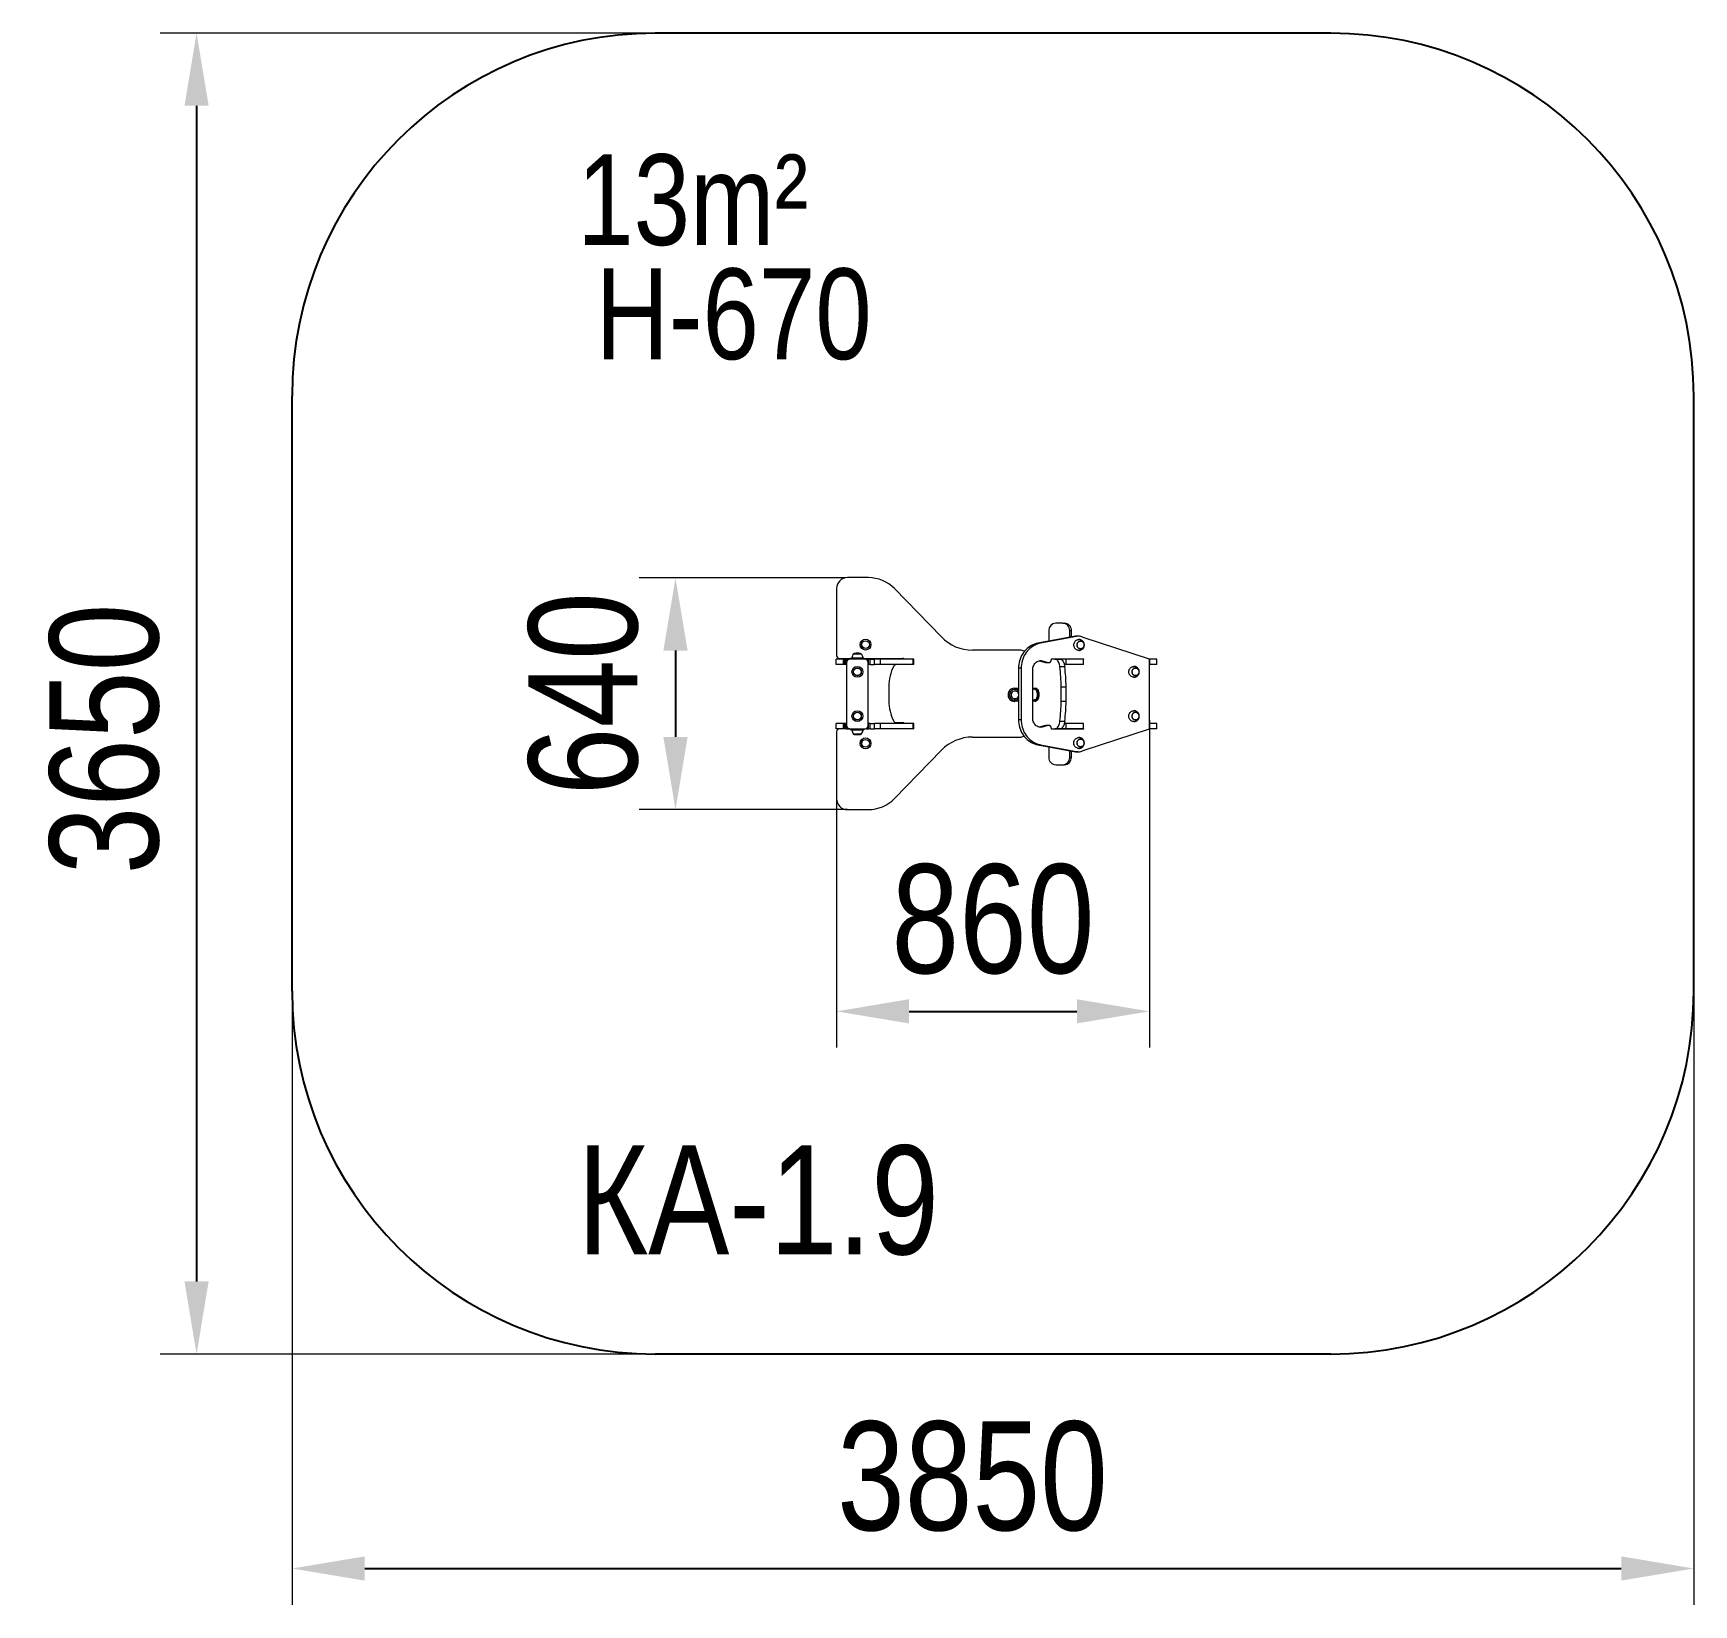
# Model space of a CAD drawing. Header units: millimetres. Extents: x -2382 to 2193, y -2363 to 1966.
import ezdxf

# ---------------------------------------------------------------- set-up
doc = ezdxf.new("R2010")
doc.units = ezdxf.units.MM
for name, color, linetype in [('DIKOM_АРТИКУЛ', 7, 'Continuous'), ('DIKOM_ЗОНА', 90, 'Continuous'), ('DIKOM_ОБЪЕКТ', 7, 'Continuous'), ('DIKOM_РАЗМЕР_ЗОНА', 7, 'Continuous'), ('DIKOM_РАЗМЕР_ОБЪЕКТА', 7, 'Continuous')]:
    doc.layers.add(name, color=color, linetype=linetype)
doc.styles.add('style1', font='arialbd.ttf', dxfattribs={"width": 0.8})
doc.dimstyles.new('1-50', dxfattribs={"dimtxt": 300, "dimasz": 200, "dimexe": 100, "dimexo": 0, "dimgap": 100, "dimtad": 1, "dimtxsty": 'style1', "dimcen": 200, "dimclrd": 7, "dimclre": 7, "dimclrt": 7, "dimadec": 1, "dimazin": 2, "dimtfac": 1, "dimtmove": 0, "dimatfit": 2, "dimfxl": 0, "dimlwd": 25, "dimlwe": 18, "dimarcsym": 0})

# ---------------------------------------------------------------- blocks, each defined once
blk = doc.blocks.new('*D0')
at = {"layer": 'Defpoints', "color": 0, "transparency": 16777216}
for p in [(-669, 1966.4), (-1932.2, -1672.5), (-669, -1672.5)]:
    blk.add_point(p, dxfattribs=at)
at = {"layer": 'DIKOM_РАЗМЕР_ЗОНА', "color": 7, "lineweight": 18, "transparency": 16777216}
for p, q in [((-669, 1966.4), (-2032.2, 1966.4)), ((-669, -1672.5), (-2032.2, -1672.5))]:
    blk.add_line(p, q, dxfattribs=at)
at = {"layer": 'DIKOM_РАЗМЕР_ЗОНА', "color": 7, "lineweight": 25, "transparency": 16777216}
blk.add_line((-1932.2, 1766.4), (-1932.2, -1472.5), dxfattribs=at)
at = {"layer": 'DIKOM_РАЗМЕР_ЗОНА', "color": 7, "transparency": 16777216}
for points in [[(-1965.6, 1766.4), (-1898.9, 1766.4), (-1932.2, 1966.4)], [(-1965.6, -1472.5), (-1898.9, -1472.5), (-1932.2, -1672.5)]]:
    blk.add_solid(points, dxfattribs=at)
at = {"layer": 'DIKOM_РАЗМЕР_ЗОНА', "color": 7, "transparency": 16777216, "insert": (-2185.5, 21.9), "char_height": 300, "attachment_point": 5, "rotation": 90, "style": 'style1'}
blk.add_mtext('{\\fArial|b0|i0|c204|p34;3650}', dxfattribs=at)
blk = doc.blocks.new('*D1')
at = {"layer": 'Defpoints', "color": 0, "transparency": 16777216}
for p in [(-145.5, 465.7), (-612.6, -172.5), (-139, -172.5)]:
    blk.add_point(p, dxfattribs=at)
at = {"layer": 'DIKOM_РАЗМЕР_ОБЪЕКТА', "color": 7, "lineweight": 18, "transparency": 16777216}
for p, q in [((-145.5, 465.7), (-712.6, 465.7)), ((-139, -172.5), (-712.6, -172.5))]:
    blk.add_line(p, q, dxfattribs=at)
at = {"layer": 'DIKOM_РАЗМЕР_ОБЪЕКТА', "color": 7, "lineweight": 25, "transparency": 16777216}
blk.add_line((-612.6, 265.7), (-612.6, 27.5), dxfattribs=at)
at = {"layer": 'DIKOM_РАЗМЕР_ОБЪЕКТА', "color": 7, "transparency": 16777216}
for points in [[(-645.9, 265.7), (-579.2, 265.7), (-612.6, 465.7)], [(-645.9, 27.5), (-579.2, 27.5), (-612.6, -172.5)]]:
    blk.add_solid(points, dxfattribs=at)
at = {"layer": 'DIKOM_РАЗМЕР_ОБЪЕКТА', "color": 7, "transparency": 16777216, "insert": (-865.7, 146.6), "char_height": 300, "attachment_point": 5, "rotation": 90, "style": 'style1'}
blk.add_mtext('{\\fArial|b0|i0|c204|p34;640}', dxfattribs=at)
blk = doc.blocks.new('*D2')
at = {"layer": 'Defpoints', "color": 0, "transparency": 16777216}
for p in [(693.3, 73.7), (-169, -142.5), (693.3, -728.4)]:
    blk.add_point(p, dxfattribs=at)
at = {"layer": 'DIKOM_РАЗМЕР_ОБЪЕКТА', "color": 7, "lineweight": 18, "transparency": 16777216}
for p, q in [((693.3, 73.7), (693.3, -828.4)), ((-169, -142.5), (-169, -828.4))]:
    blk.add_line(p, q, dxfattribs=at)
at = {"layer": 'DIKOM_РАЗМЕР_ОБЪЕКТА', "color": 7, "lineweight": 25, "transparency": 16777216}
blk.add_line((31, -728.4), (493.3, -728.4), dxfattribs=at)
at = {"layer": 'DIKOM_РАЗМЕР_ОБЪЕКТА', "color": 7, "transparency": 16777216}
for points in [[(31, -695), (31, -761.7), (-169, -728.4)], [(493.3, -695), (493.3, -761.7), (693.3, -728.4)]]:
    blk.add_solid(points, dxfattribs=at)
at = {"layer": 'DIKOM_РАЗМЕР_ОБЪЕКТА', "color": 7, "transparency": 16777216, "insert": (262.2, -475.2), "char_height": 300, "attachment_point": 5, "style": 'style1'}
blk.add_mtext('{\\fArial|b0|i0|c204|p34;860}', dxfattribs=at)
blk = doc.blocks.new('*D3')
at = {"layer": 'Defpoints', "color": 0, "transparency": 16777216}
for p in [(-1669, -672.5), (2193.3, -672.5), (2193.3, -2263.4)]:
    blk.add_point(p, dxfattribs=at)
at = {"layer": 'DIKOM_РАЗМЕР_ЗОНА', "color": 7, "lineweight": 18, "transparency": 16777216}
for p, q in [((-1669, -672.5), (-1669, -2363.4)), ((2193.3, -672.5), (2193.3, -2363.4))]:
    blk.add_line(p, q, dxfattribs=at)
at = {"layer": 'DIKOM_РАЗМЕР_ЗОНА', "color": 7, "lineweight": 25, "transparency": 16777216}
blk.add_line((-1469, -2263.4), (1993.3, -2263.4), dxfattribs=at)
at = {"layer": 'DIKOM_РАЗМЕР_ЗОНА', "color": 7, "transparency": 16777216}
for points in [[(-1469, -2230), (-1469, -2296.7), (-1669, -2263.4)], [(1993.3, -2230), (1993.3, -2296.7), (2193.3, -2263.4)]]:
    blk.add_solid(points, dxfattribs=at)
at = {"layer": 'DIKOM_РАЗМЕР_ЗОНА', "color": 7, "transparency": 16777216, "insert": (205.7, -2010.1), "char_height": 300, "attachment_point": 5, "style": 'style1'}
blk.add_mtext('{\\fArial|b0|i0|c204|p34;3850}', dxfattribs=at)

msp = doc.modelspace()

# ---------------------------------------------------------------- linework, layer by layer
at = {"layer": 'DIKOM_ЗОНА', "color": 3}
for p, q in [((1193.264, 1966.437), (-668.955, 1966.437)), ((-1668.955, -672.48), (-1668.955, 966.437)), ((2193.264, -672.48), (2193.264, 966.437)), ((1193.264, -1672.48), (-668.955, -1672.48))]:
    msp.add_line(p, q, dxfattribs=at)
for centre, start, end in [((-668.955, 966.437), 90, 180), ((1193.264, 966.437), 0, 90), ((-668.955, -672.48), 180, 270), ((1193.264, -672.48), 270, 0)]:
    msp.add_arc(centre, 1000, start, end, dxfattribs=at)
at = {"layer": 'DIKOM_ОБЪЕКТ', "color": 7, "lineweight": 15}
for p, q in [((-81.177, 466.437), (-138.955, 466.437)), ((-138.955, 466.437), (-138.955, 466.437)), ((-168.955, 436.437), (-168.955, 251.979)), ((-168.955, 436.437), (-168.955, 436.437)), ((-168.955, 436.437), (-168.955, 251.979)), ((119.935, 303.04), (-9.478, 436.146)), ((415.923, 320.979), (415.923, 291.55)), ((454.497, 340.979), (435.21, 340.979)), ((454.497, 340.979), (459.261, 340.979)), ((473.783, 302.136), (473.783, 320.979)), ((473.783, 320.979), (478.548, 320.979)), ((478.548, 303.007), (478.548, 320.979)), ((489.549, 305.02), (385.944, 286.066)), ((393.214, 286.066), (385.944, 286.066)), ((496.819, 305.02), (393.214, 286.066)), ((496.819, 305.02), (489.549, 305.02)), ((499.839, 305.294), (492.569, 305.294)), ((693.264, 241.979), (510.427, 301.605)), ((-169.495, 226.979), (-169.495, 241.979)), ((-169.493, 241.979), (-169.495, 241.979)), ((-169.493, 226.979), (-169.493, 241.979)), ((-149.492, 241.979), (-169.493, 241.979)), ((-168.955, 251.979), (-168.955, 251.979)), ((-160.955, 243.979), (-129.322, 243.979)), ((-160.955, 243.979), (-160.955, 243.979)), ((-149.492, 226.979), (-149.492, 241.979)), ((-146.321, 241.979), (-149.492, 241.979)), ((-146.321, 226.979), (-146.321, 241.979)), ((-142.321, 241.979), (-146.321, 241.979)), ((-142.321, 226.979), (-142.321, 241.979)), ((-142.321, 241.979), (-134.387, 241.979)), ((-141.321, 231.979), (-141.322, 231.979)), ((-141.321, 231.979), (-141.321, 59.979)), ((-134.387, 241.498), (-134.387, 241.979)), ((-131.321, 241.979), (-131.322, 241.979)), ((-91.321, 241.979), (-131.321, 241.979)), ((-93.322, 244.979), (-129.322, 244.979)), ((-129.322, 241.979), (-129.322, 244.979)), ((-129.322, 244.979), (-129.322, 241.979)), ((-129.322, 244.979), (-129.322, 244.979)), ((-122.122, 256.979), (-101.82, 256.979)), ((-109.847, 258.032), (-112.797, 258.032)), ((-101.82, 256.979), (-100.522, 256.979)), ((-93.322, 243.979), (13.045, 243.979)), ((-88.256, 241.498), (-88.256, 241.979)), ((-88.256, 241.979), (-80.321, 241.979)), ((-81.321, 59.979), (-81.321, 231.979)), ((-80.321, 226.979), (-80.321, 241.979)), ((-76.321, 241.979), (-80.321, 241.979)), ((-80.321, 226.979), (-80.321, 241.979)), ((-80.321, 241.979), (-80.321, 241.979)), ((-76.321, 226.979), (-76.321, 241.979)), ((-76.321, 241.979), (-64.297, 241.979)), ((-64.297, 226.979), (-64.297, 241.979)), ((-47.389, 241.979), (-64.297, 241.979)), ((-47.389, 226.979), (-47.389, 241.979)), ((42.718, 241.979), (-47.389, 241.979)), ((42.718, 226.979), (42.718, 241.979)), ((43.955, 241.979), (42.718, 241.979)), ((43.955, 226.979), (43.955, 241.979)), ((336.045, 266.691), (205.973, 266.691)), ((389.716, 237.394), (407.184, 233.043)), ((394.636, 237.979), (414.454, 233.043)), ((407.184, 233.043), (414.454, 233.043)), ((408.81, 232.843), (407.184, 233.043)), ((408.81, 232.843), (416.08, 232.843)), ((423.398, 242.979), (511.278, 242.979)), ((423.398, 240.843), (423.398, 242.979)), ((433.94, 241.979), (423.398, 241.979)), ((433.94, 241.979), (447.414, 241.979)), ((463.584, 241.979), (447.411, 241.979)), ((457.38, 242.979), (457.38, 241.979)), ((458.65, 242.979), (458.65, 241.979)), ((463.584, 226.979), (463.584, 241.979)), ((511.923, 241.979), (463.584, 241.979)), ((471.198, 241.979), (471.198, 242.979)), ((504.008, 242.979), (504.008, 241.979)), ((511.278, 242.979), (511.278, 241.979)), ((511.923, 226.979), (511.923, 241.979)), ((694.286, 241.979), (693.116, 241.979)), ((693.264, 49.979), (693.264, 241.979)), ((694.286, 226.979), (694.286, 241.979)), ((713.721, 241.979), (694.286, 241.979)), ((713.721, 226.979), (713.721, 241.979)), ((-169.493, 226.979), (-169.495, 226.979)), ((-149.492, 226.979), (-169.493, 226.979)), ((-146.321, 226.979), (-149.492, 226.979)), ((-142.321, 226.979), (-146.321, 226.979)), ((-142.321, 226.979), (-141.322, 226.979)), ((-141.322, 226.979), (-141.322, 64.979)), ((-81.321, 226.979), (-80.321, 226.979)), ((-76.321, 226.979), (-80.321, 226.979)), ((-80.321, 226.979), (-80.321, 226.979)), ((-76.321, 226.979), (-64.297, 226.979)), ((-47.389, 226.979), (-64.297, 226.979)), ((42.718, 226.979), (-47.389, 226.979)), ((-11.301, 222.642), (-11.302, 222.642)), ((43.955, 226.979), (42.718, 226.979)), ((339.748, 217.026), (332.478, 217.026)), ((332.478, 217.026), (332.478, 74.932)), ((339.748, 217.026), (339.748, 74.932)), ((371.766, 78.979), (371.766, 212.979)), ((460.045, 220.57), (446.571, 220.57)), ((463.584, 226.979), (458.831, 226.979)), ((511.923, 226.979), (463.584, 226.979)), ((694.286, 226.979), (693.116, 226.979)), ((713.721, 226.979), (694.286, 226.979)), ((-24.792, 166.979), (-24.793, 166.979)), ((-24.793, 166.979), (-24.793, 126.979)), ((-24.792, 166.979), (-24.792, 126.979)), ((321.452, 161.568), (332.478, 161.734)), ((321.452, 161.568), (332.478, 161.734)), ((321.452, 161.568), (321.452, 161.568)), ((371.766, 162.325), (379.409, 162.441)), ((371.766, 162.325), (376.811, 162.401)), ((376.811, 162.401), (379.409, 162.441)), ((450.079, 125.979), (450.079, 165.979)), ((450.079, 165.979), (463.553, 165.979)), ((463.553, 125.979), (463.553, 165.979)), ((-24.792, 126.979), (-24.793, 126.979)), ((321.723, 125.57), (321.723, 125.57)), ((332.478, 125.73), (321.994, 125.572)), ((377.354, 126.406), (371.766, 126.321)), ((377.354, 126.406), (379.951, 126.445)), ((450.079, 125.979), (463.553, 125.979)), ((-169.495, 49.979), (-169.495, 64.979)), ((-169.493, 64.979), (-169.495, 64.979)), ((-169.493, 49.979), (-169.495, 49.979)), ((-169.493, 49.979), (-169.493, 64.979)), ((-149.492, 64.979), (-169.493, 64.979)), ((-149.492, 49.979), (-169.493, 49.979)), ((-149.492, 49.979), (-149.492, 64.979)), ((-146.321, 64.979), (-149.492, 64.979)), ((-146.321, 49.979), (-149.492, 49.979)), ((-146.321, 49.979), (-146.321, 64.979)), ((-142.321, 64.979), (-146.321, 64.979)), ((-142.321, 49.979), (-146.321, 49.979)), ((-142.321, 49.979), (-142.321, 64.979)), ((-142.321, 64.979), (-141.322, 64.979)), ((-142.321, 49.979), (-134.387, 49.979)), ((-141.321, 59.979), (-141.322, 59.979)), ((-134.387, 49.979), (-134.387, 50.46)), ((-131.321, 49.979), (-131.322, 49.979)), ((-131.321, 49.979), (-91.321, 49.979)), ((-129.322, 46.979), (-129.322, 49.979)), ((-129.322, 49.979), (-129.322, 46.979)), ((-129.322, 46.979), (-93.322, 46.979)), ((-129.322, 46.979), (-129.322, 46.979)), ((-88.256, 49.979), (-88.256, 50.46)), ((-88.256, 49.979), (-80.321, 49.979)), ((-81.321, 64.979), (-80.321, 64.979)), ((-80.321, 49.979), (-80.321, 64.979)), ((-76.321, 64.979), (-80.321, 64.979)), ((-80.321, 49.979), (-80.321, 64.979)), ((-80.321, 64.979), (-80.321, 64.979)), ((-76.321, 49.979), (-80.321, 49.979)), ((-80.321, 49.979), (-80.321, 49.979)), ((-76.321, 49.979), (-76.321, 64.979)), ((-76.321, 64.979), (-64.297, 64.979)), ((-76.321, 49.979), (-64.297, 49.979)), ((-64.297, 49.979), (-64.297, 64.979)), ((-47.389, 64.979), (-64.297, 64.979)), ((-47.389, 49.979), (-64.297, 49.979)), ((-47.389, 49.979), (-47.389, 64.979)), ((42.718, 64.979), (-47.389, 64.979)), ((42.718, 49.979), (-47.389, 49.979)), ((-11.301, 71.316), (-11.302, 71.316)), ((-4.189, 66.979), (13.045, 66.979)), ((-4.189, 66.979), (-4.189, 66.979)), ((42.718, 49.979), (42.718, 64.979)), ((43.955, 64.979), (42.718, 64.979)), ((43.955, 49.979), (42.718, 49.979)), ((43.955, 49.979), (43.955, 64.979)), ((339.748, 74.932), (332.478, 74.932)), ((407.184, 58.915), (389.716, 54.564)), ((414.454, 58.915), (394.636, 53.979)), ((407.184, 58.915), (408.81, 59.115)), ((414.454, 58.915), (407.184, 58.915)), ((416.08, 59.115), (408.81, 59.115)), ((423.398, 48.979), (423.398, 51.115)), ((423.398, 49.979), (433.94, 49.979)), ((511.278, 48.979), (423.398, 48.979)), ((447.414, 49.979), (433.94, 49.979)), ((446.571, 71.388), (460.045, 71.388)), ((463.584, 49.979), (447.411, 49.979)), ((463.584, 64.979), (458.831, 64.979)), ((463.584, 49.979), (463.584, 64.979)), ((511.923, 64.979), (463.584, 64.979)), ((511.923, 49.979), (463.584, 49.979)), ((473.783, 48.979), (473.783, 49.979)), ((478.548, 48.979), (478.548, 49.979)), ((504.008, 49.979), (504.008, 48.979)), ((510.427, -9.647), (693.264, 49.979)), ((511.278, 49.979), (511.278, 48.979)), ((511.923, 49.979), (511.923, 64.979)), ((694.286, 64.979), (693.116, 64.979)), ((694.286, 49.979), (693.116, 49.979)), ((694.286, 49.979), (694.286, 64.979)), ((713.721, 64.979), (694.286, 64.979)), ((713.721, 49.979), (694.286, 49.979)), ((713.721, 49.979), (713.721, 64.979)), ((-168.955, 41.979), (-168.955, -142.48)), ((-168.955, 41.979), (-168.955, 41.979)), ((-168.955, 41.979), (-168.955, -142.48)), ((-100.522, 34.979), (-122.122, 34.979)), ((-112.797, 33.926), (-109.847, 33.926)), ((205.973, 27.267), (336.045, 27.267)), ((393.214, 5.892), (385.944, 5.892)), ((385.944, 5.892), (489.549, -13.062)), ((393.214, 5.892), (496.819, -13.062)), ((415.923, 0.408), (415.923, -29.021)), ((-9.478, -142.189), (119.935, -9.082)), ((473.783, -29.021), (473.783, -10.178)), ((473.783, -29.021), (478.548, -29.021)), ((478.548, -29.021), (478.548, -11.049)), ((496.819, -13.062), (489.549, -13.062)), ((492.569, -13.336), (499.839, -13.336)), ((435.21, -49.021), (454.497, -49.021)), ((454.497, -49.021), (459.261, -49.021)), ((-168.955, -142.48), (-168.955, -142.48)), ((-138.955, -172.48), (-81.177, -172.48)), ((-138.955, -172.48), (-138.955, -172.48))]:
    msp.add_line(p, q, dxfattribs=at)
at = {"layer": 'DIKOM_ОБЪЕКТ', "color": 7, "lineweight": 15, "flags": 128}
for points in [[(385.944, 286.066), (381.307, 285.024), (376.753, 283.61), (372.307, 281.832), (367.993, 279.7), (363.836, 277.225), (359.856, 274.422), (356.078, 271.304), (352.52, 267.89), (349.202, 264.198), (346.143, 260.249), (343.36, 256.063), (340.867, 251.663), (338.678, 247.075), (336.805, 242.322), (335.259, 237.43), (334.047, 232.428), (333.177, 227.341), (332.653, 222.198), (332.478, 217.026)], [(393.214, 286.066), (388.577, 285.024), (384.023, 283.61), (379.577, 281.832), (375.263, 279.7), (371.106, 277.225), (367.126, 274.422), (363.347, 271.304), (359.79, 267.89), (356.472, 264.198), (353.413, 260.249), (350.63, 256.063), (348.137, 251.663), (345.948, 247.075), (344.075, 242.322), (342.529, 237.43), (341.317, 232.428), (340.447, 227.341), (339.923, 222.198), (339.748, 217.026)], [(485.013, 280.979), (485.174, 283.269), (485.653, 285.505), (486.438, 287.635), (487.512, 289.609), (488.848, 291.38), (490.417, 292.908), (492.18, 294.157), (494.097, 295.096), (496.123, 295.705), (498.21, 295.968), (498.978, 295.977)], [(498.999, 265.982), (498.21, 265.99), (496.123, 266.253), (494.097, 266.862), (492.18, 267.801), (490.417, 269.05), (488.848, 270.577), (487.512, 272.349), (486.438, 274.323), (485.653, 276.453), (485.174, 278.689), (485.013, 280.979)], [(492.569, 305.294), (491.327, 305.248), (489.549, 305.02)], [(513.462, 280.979), (513.294, 282.963), (512.795, 284.88), (511.982, 286.664), (510.884, 288.255), (509.536, 289.598), (507.986, 290.647), (506.286, 291.367), (504.494, 291.733), (502.671, 291.733), (500.878, 291.367), (499.178, 290.647), (497.628, 289.598), (496.281, 288.255), (495.182, 286.664), (494.369, 284.88), (493.87, 282.963), (493.702, 280.979), (493.87, 278.994), (494.369, 277.078), (495.182, 275.293), (496.281, 273.703), (497.628, 272.36), (499.178, 271.311), (500.878, 270.591), (502.671, 270.225), (504.494, 270.225), (506.286, 270.591), (507.986, 271.311), (509.536, 272.36), (510.884, 273.703), (511.982, 275.293), (512.795, 277.078), (513.294, 278.994), (513.462, 280.979)], [(493.977, 280.979), (494.14, 282.908), (494.625, 284.772), (495.415, 286.506), (496.484, 288.053), (497.794, 289.358), (499.301, 290.378), (500.953, 291.078), (502.696, 291.434), (504.468, 291.434), (506.211, 291.078), (507.864, 290.378), (509.371, 289.358), (510.681, 288.053), (511.749, 286.506), (512.539, 284.772), (513.024, 282.908), (513.188, 280.979), (513.024, 279.05), (512.539, 277.186), (511.749, 275.451), (510.681, 273.905), (509.371, 272.6), (507.864, 271.58), (506.211, 270.88), (504.468, 270.524), (502.696, 270.524), (500.953, 270.88), (499.301, 271.58), (497.794, 272.6), (496.484, 273.905), (495.415, 275.451), (494.625, 277.186), (494.14, 279.05), (493.977, 280.979)], [(-131.322, 241.979), (-133.273, 241.787), (-134.33, 241.516)], [(-129.322, 241.979), (-129.322, 242.312), (-129.322, 243.222), (-129.322, 243.968), (-129.322, 244.522), (-129.322, 244.864), (-129.322, 244.979)], [(-93.322, 241.979), (-93.322, 242.312), (-93.322, 243.222), (-93.322, 243.968), (-93.322, 244.522), (-93.322, 244.864), (-93.322, 244.979)], [(-70.955, 243.979), (-70.955, 243.736), (-70.955, 242.99), (-70.955, 242.436), (-70.955, 242.094), (-70.955, 241.979)], [(371.766, 212.979), (371.933, 215.992), (372.431, 218.962), (373.252, 221.844), (374.386, 224.597), (375.815, 227.181), (377.518, 229.557), (379.471, 231.692), (381.645, 233.554), (384.008, 235.115), (386.527, 236.354), (389.163, 237.252), (391.88, 237.797), (394.636, 237.979)], [(446.571, 220.57), (446.047, 223.85), (445.359, 226.969), (444.517, 229.886), (443.532, 232.56), (442.416, 234.955), (441.186, 237.04), (439.858, 238.786), (438.45, 240.168), (436.981, 241.17), (435.471, 241.776), (433.94, 241.979)], [(447.414, 241.979), (448.945, 241.776), (450.455, 241.17), (451.924, 240.168), (453.332, 238.786), (454.66, 237.04), (455.89, 234.955), (457.006, 232.56), (457.991, 229.886), (458.833, 226.969), (459.521, 223.85), (460.045, 220.57)], [(636.445, 206.979), (636.606, 209.269), (637.085, 211.505), (637.87, 213.635), (638.943, 215.609), (640.28, 217.38), (641.848, 218.908), (643.612, 220.157), (645.529, 221.096), (647.555, 221.705), (649.642, 221.968), (650.41, 221.977)], [(650.431, 191.982), (649.642, 191.99), (647.555, 192.253), (645.529, 192.862), (643.612, 193.801), (641.848, 195.05), (640.28, 196.577), (638.943, 198.349), (637.87, 200.323), (637.085, 202.453), (636.606, 204.689), (636.445, 206.979)], [(664.894, 206.979), (664.726, 208.963), (664.227, 210.88), (663.414, 212.664), (662.315, 214.255), (660.968, 215.598), (659.418, 216.647), (657.718, 217.367), (655.925, 217.733), (654.102, 217.733), (652.31, 217.367), (650.61, 216.647), (649.06, 215.598), (647.712, 214.255), (646.614, 212.664), (645.801, 210.88), (645.302, 208.963), (645.134, 206.979), (645.302, 204.994), (645.801, 203.078), (646.614, 201.293), (647.712, 199.703), (649.06, 198.36), (650.61, 197.311), (652.31, 196.591), (654.102, 196.225), (655.925, 196.225), (657.718, 196.591), (659.418, 197.311), (660.968, 198.36), (662.315, 199.703), (663.414, 201.293), (664.227, 203.078), (664.726, 204.994), (664.894, 206.979)], [(645.408, 206.979), (645.572, 208.908), (646.057, 210.772), (646.847, 212.506), (647.915, 214.053), (649.225, 215.358), (650.732, 216.378), (652.385, 217.078), (654.128, 217.434), (655.9, 217.434), (657.643, 217.078), (659.295, 216.378), (660.802, 215.358), (662.112, 214.053), (663.181, 212.506), (663.971, 210.772), (664.456, 208.908), (664.619, 206.979), (664.456, 205.05), (663.971, 203.186), (663.181, 201.451), (662.112, 199.905), (660.802, 198.6), (659.295, 197.58), (657.643, 196.88), (655.9, 196.524), (654.128, 196.524), (652.385, 196.88), (650.732, 197.58), (649.225, 198.6), (647.915, 199.905), (646.847, 201.451), (646.057, 203.186), (645.572, 205.05), (645.408, 206.979)], [(376.32, 159.394), (377.245, 159.302), (378.378, 158.874), (379.469, 158.106), (380.493, 157.017), (381.424, 155.632), (382.242, 153.984), (382.928, 152.111), (383.465, 150.057), (383.84, 147.87), (384.045, 145.602), (384.076, 143.306), (383.931, 141.035), (383.613, 138.843), (383.131, 136.781), (382.495, 134.898), (381.721, 133.237), (380.826, 131.838), (379.832, 130.733), (378.761, 129.949), (377.64, 129.503), (376.77, 129.397)], [(376.811, 162.401), (378.095, 162.238), (379.358, 161.711), (380.574, 160.831), (381.72, 159.618), (382.771, 158.094), (383.706, 156.292), (384.506, 154.248), (385.156, 152.003), (385.641, 149.604), (385.951, 147.099), (386.082, 144.539), (386.029, 141.976), (385.793, 139.463), (385.381, 137.05), (384.8, 134.787), (384.061, 132.72), (383.181, 130.89), (382.176, 129.336), (381.067, 128.088), (379.878, 127.173), (378.631, 126.608), (377.354, 126.406)], [(379.409, 162.441), (380.693, 162.277), (381.955, 161.75), (383.172, 160.87), (384.317, 159.657), (385.369, 158.133), (386.304, 156.331), (387.104, 154.287), (387.754, 152.043), (388.238, 149.643), (388.549, 147.138), (388.679, 144.578), (388.626, 142.015), (388.391, 139.502), (387.979, 137.089), (387.397, 134.826), (386.659, 132.759), (385.778, 130.929), (384.774, 129.375), (383.665, 128.127), (382.476, 127.212), (381.229, 126.647), (379.951, 126.445)], [(650.435, 69.982), (648.594, 70.078), (646.531, 70.515), (644.554, 71.291), (642.708, 72.388), (641.038, 73.781), (639.581, 75.435), (638.372, 77.314), (637.44, 79.372), (636.806, 81.561), (636.485, 83.831), (636.485, 86.127), (636.806, 88.397), (637.44, 90.586), (638.372, 92.644), (639.581, 94.523), (641.038, 96.177), (642.708, 97.569), (644.554, 98.666), (646.531, 99.443), (648.594, 99.88), (650.438, 99.976)], [(645.134, 84.979), (645.302, 82.994), (645.801, 81.078), (646.614, 79.293), (647.712, 77.703), (649.06, 76.36), (650.61, 75.311), (652.31, 74.591), (654.102, 74.225), (655.925, 74.225), (657.718, 74.591), (659.418, 75.311), (660.968, 76.36), (662.315, 77.703), (663.414, 79.293), (664.227, 81.078), (664.726, 82.994), (664.894, 84.979), (664.726, 86.963), (664.227, 88.88), (663.414, 90.664), (662.315, 92.255), (660.968, 93.598), (659.418, 94.647), (657.718, 95.367), (655.925, 95.733), (654.102, 95.733), (652.31, 95.367), (650.61, 94.647), (649.06, 93.598), (647.712, 92.255), (646.614, 90.664), (645.801, 88.88), (645.302, 86.963), (645.134, 84.979)], [(664.619, 84.979), (664.456, 83.05), (663.971, 81.186), (663.181, 79.451), (662.112, 77.905), (660.802, 76.6), (659.295, 75.58), (657.643, 74.88), (655.9, 74.524), (654.128, 74.524), (652.385, 74.88), (650.732, 75.58), (649.225, 76.6), (647.915, 77.905), (646.847, 79.451), (646.057, 81.186), (645.572, 83.05), (645.408, 84.979), (645.572, 86.908), (646.057, 88.772), (646.847, 90.506), (647.915, 92.053), (649.225, 93.358), (650.732, 94.378), (652.385, 95.078), (654.128, 95.434), (655.9, 95.434), (657.643, 95.078), (659.295, 94.378), (660.802, 93.358), (662.112, 92.053), (663.181, 90.506), (663.971, 88.772), (664.456, 86.908), (664.619, 84.979)], [(-134.33, 50.442), (-133.273, 50.171), (-131.322, 49.979)], [(-129.322, 49.979), (-129.322, 49.646), (-129.322, 48.736), (-129.322, 47.99), (-129.322, 47.436), (-129.322, 47.094), (-129.322, 46.979)], [(-93.322, 49.979), (-93.322, 49.646), (-93.322, 48.736), (-93.322, 47.99), (-93.322, 47.436), (-93.322, 47.094), (-93.322, 46.979)], [(332.478, 74.932), (332.653, 69.76), (333.177, 64.617), (334.047, 59.53), (335.259, 54.527), (336.805, 49.636), (338.678, 44.883), (340.867, 40.295), (343.36, 35.895), (346.143, 31.709), (349.202, 27.759), (352.52, 24.068), (356.078, 20.654), (359.856, 17.536), (363.836, 14.733), (367.993, 12.258), (372.307, 10.126), (376.753, 8.348), (381.307, 6.934), (385.944, 5.892)], [(339.748, 74.932), (339.923, 69.76), (340.447, 64.617), (341.317, 59.53), (342.529, 54.527), (344.075, 49.636), (345.948, 44.883), (348.137, 40.295), (350.63, 35.895), (353.413, 31.709), (356.472, 27.759), (359.79, 24.068), (363.347, 20.654), (367.126, 17.536), (371.106, 14.733), (375.263, 12.258), (379.577, 10.126), (384.023, 8.348), (388.577, 6.934), (393.214, 5.892)], [(394.636, 53.979), (391.88, 54.161), (389.163, 54.705), (386.527, 55.604), (384.008, 56.843), (381.645, 58.404), (379.471, 60.266), (377.518, 62.401), (375.815, 64.777), (374.386, 67.361), (373.252, 70.114), (372.431, 72.996), (371.933, 75.966), (371.766, 78.979)], [(433.94, 49.979), (435.471, 50.182), (436.981, 50.788), (438.45, 51.789), (439.858, 53.172), (441.186, 54.918), (442.416, 57.002), (443.532, 59.398), (444.517, 62.072), (445.359, 64.989), (446.047, 68.108), (446.571, 71.388)], [(460.045, 71.388), (459.521, 68.108), (458.833, 64.989), (457.991, 62.072), (457.006, 59.398), (455.89, 57.002), (454.66, 54.918), (453.332, 53.172), (451.924, 51.789), (450.455, 50.788), (448.945, 50.182), (447.414, 49.979)], [(499.004, -4.018), (497.162, -3.922), (495.099, -3.485), (493.122, -2.709), (491.277, -1.612), (489.606, -0.219), (488.149, 1.435), (486.94, 3.314), (486.008, 5.372), (485.374, 7.561), (485.054, 9.831), (485.054, 12.127), (485.374, 14.397), (486.008, 16.586), (486.94, 18.644), (488.149, 20.523), (489.606, 22.177), (491.277, 23.569), (493.122, 24.666), (495.099, 25.443), (497.162, 25.88), (499.006, 25.976)], [(493.702, 10.979), (493.87, 8.994), (494.369, 7.078), (495.182, 5.293), (496.281, 3.703), (497.628, 2.36), (499.178, 1.311), (500.878, 0.591), (502.671, 0.225), (504.494, 0.225), (506.286, 0.591), (507.986, 1.311), (509.536, 2.36), (510.884, 3.703), (511.982, 5.293), (512.795, 7.078), (513.294, 8.994), (513.462, 10.979), (513.294, 12.963), (512.795, 14.88), (511.982, 16.664), (510.884, 18.255), (509.536, 19.598), (507.986, 20.647), (506.286, 21.367), (504.494, 21.733), (502.671, 21.733), (500.878, 21.367), (499.178, 20.647), (497.628, 19.598), (496.281, 18.255), (495.182, 16.664), (494.369, 14.88), (493.87, 12.963), (493.702, 10.979)], [(513.188, 10.979), (513.024, 9.05), (512.539, 7.186), (511.749, 5.451), (510.681, 3.905), (509.371, 2.6), (507.864, 1.58), (506.211, 0.88), (504.468, 0.524), (502.696, 0.524), (500.953, 0.88), (499.301, 1.58), (497.794, 2.6), (496.484, 3.905), (495.415, 5.451), (494.625, 7.186), (494.14, 9.05), (493.977, 10.979), (494.14, 12.908), (494.625, 14.772), (495.415, 16.506), (496.484, 18.053), (497.794, 19.358), (499.301, 20.378), (500.953, 21.078), (502.696, 21.434), (504.468, 21.434), (506.211, 21.078), (507.864, 20.378), (509.371, 19.358), (510.681, 18.053), (511.749, 16.506), (512.539, 14.772), (513.024, 12.908), (513.188, 10.979)], [(489.549, -13.062), (491.327, -13.29), (492.569, -13.336)]]:
    msp.add_lwpolyline(points, dxfattribs=at)
at = {"layer": 'DIKOM_ОБЪЕКТ', "color": 7, "lineweight": 15}
for centre, radius in [((-88.955, 281.979), 15), ((-88.955, 281.979), 10.8), ((-88.955, 281.979), 10.5), ((-111.321, 206.979), 15), ((-111.321, 206.979), 10.8), ((-111.321, 206.979), 10.5), ((-111.321, 84.979), 15), ((-111.321, 84.979), 10.8), ((-111.321, 84.979), 10.5), ((-88.955, 9.979), 15), ((-88.955, 9.979), 10.8), ((-88.955, 9.979), 10.5)]:
    msp.add_circle(centre, radius, dxfattribs=at)
for centre, radius, start, end in [((-138.955, 436.437), 30, 90, 179.999097), ((-138.955, 436.437), 30, 90, 179.999097), ((-81.177, 366.437), 100, 44.194015, 90), ((435.608, 321.296), 19.687, 91.157397, 180.922809), ((454.168, 321.362), 19.619, 358.880001, 89.039793), ((458.932, 321.362), 19.619, 358.880001, 89.039793), ((205.973, 386.691), 120, 224.194015, 270), ((499.825, 288.176), 17.11, 51.709467, 100.117887), ((-160.955, 251.979), 8, 179.999097, 270), ((-160.955, 251.979), 8, 179.999097, 270), ((-131.321, 231.979), 10, 90, 180.000903), ((-107.645, 244.819), 18.677, 139.378843, 179.509067), ((-112.797, 216.196), 41.836, 90, 102.879622), ((-109.847, 216.196), 41.836, 77.120378, 90), ((-114.999, 244.819), 18.677, 0.490933, 40.621157), ((-91.321, 231.979), 10, 359.999097, 90), ((13.045, 235.979), 8, 48.590378, 90), ((13.045, 235.979), 8, 48.590378, 90), ((336.045, 236.691), 30, 64.67304, 90), ((415.895, 240.419), 7.516, 258.946813, 3.23365), ((433.689, 244.297), 2.329, 214.483985, 264.643125), ((470.936, 243.548), 1.591, 279.463158, 339.034322), ((96.782, 166.979), 121.574, 152.751555, 179.999097), ((96.782, 166.979), 121.574, 152.751555, 179.999097), ((-4.189, 218.979), 8, 90, 152.751555), ((-4.189, 218.979), 8, 90, 152.751555), ((29.331, 166.347), 420.749, 359.949923, 7.404488), ((42.8, 166.347), 420.753, 359.949946, 7.404434), ((321.723, 143.57), 18, 90.862951, 270.862951), ((321.723, 143.57), 18, 90.862951, 268.88279), ((322.723, 143.585), 15, 49.43305, 180.000903), ((322.723, 143.585), 15, 180.000903, 310.56695), ((322.723, 143.585), 10.8, 25.414446, 334.585554), ((322.723, 143.585), 10.5, 21.71533, 180.000903), ((322.723, 143.585), 10.5, 180.000903, 338.28467), ((96.782, 126.979), 121.574, 180.000903, 207.248445), ((96.782, 126.979), 121.574, 180.000903, 207.248445), ((29.331, 125.611), 420.749, 352.595512, 0.050077), ((42.8, 125.611), 420.753, 352.595566, 0.050054), ((-160.955, 41.979), 8, 90, 180.000903), ((-160.955, 41.979), 8, 90, 180.000903), ((-131.321, 59.979), 10, 180.000903, 270), ((-107.645, 47.139), 18.677, 180.490933, 220.621157), ((-114.999, 47.139), 18.677, 319.378843, 359.509067), ((-91.321, 59.979), 10, 270, 359.999097), ((-4.189, 74.979), 8, 207.248445, 270), ((-4.189, 74.979), 8, 207.248445, 270), ((13.045, 58.979), 8, 48.590378, 90), ((13.045, 58.979), 8, 48.590378, 90), ((415.895, 51.539), 7.516, 356.76635, 101.053187), ((433.689, 47.661), 2.329, 95.356875, 145.516015), ((-112.797, 75.762), 41.836, 257.120378, 270), ((-109.847, 75.762), 41.836, 270, 282.879622), ((205.973, -92.733), 120, 90, 135.805985), ((336.045, 57.267), 30, 270, 292.863574), ((435.539, -29.405), 19.619, 178.87996, 269.039835), ((454.099, -29.338), 19.687, 271.157397, 0.922809), ((458.863, -29.338), 19.687, 271.157397, 0.922809), ((499.825, 3.781), 17.11, 259.882113, 308.290533), ((-138.955, -142.48), 30, 180.000903, 270), ((-138.955, -142.48), 30, 180.000903, 270), ((-81.177, -72.48), 100, 270, 315.805985)]:
    msp.add_arc(centre, radius, start, end, dxfattribs=at)
for points, knots in [([(498.997, 265.999), (499.088, 265.995), (499.918, 265.962), (501.477, 266.199), (503.61, 266.722), (505.627, 267.563), (507.491, 268.659), (509.171, 269.997), (510.636, 271.545), (511.865, 273.274), (512.835, 275.154), (513.529, 277.152), (513.933, 279.237), (514.032, 281.372), (513.817, 283.519), (513.284, 285.635), (512.434, 287.673), (511.279, 289.583), (509.842, 291.314), (508.154, 292.823), (506.257, 294.069), (504.2, 295.028), (502.032, 295.656), (500.27, 295.96), (499.247, 295.944), (498.972, 295.94)], [0, 0, 0, 0, 0.00588124, 0.05312582, 0.09995807, 0.14636263, 0.19234677, 0.23793929, 0.28319027, 0.3281756, 0.3729978, 0.41778929, 0.46270684, 0.50792033, 0.55359059, 0.59980949, 0.64661565, 0.69397906, 0.74179794, 0.78992339, 0.83819029, 0.88644305, 0.93454978, 0.98240685, 1, 1, 1, 1]), ([(650.428, 191.999), (650.52, 191.995), (651.35, 191.962), (652.908, 192.199), (655.041, 192.722), (657.059, 193.563), (658.923, 194.659), (660.602, 195.997), (662.068, 197.545), (663.296, 199.274), (664.267, 201.154), (664.961, 203.152), (665.364, 205.237), (665.463, 207.372), (665.249, 209.519), (664.715, 211.635), (663.866, 213.673), (662.711, 215.583), (661.273, 217.314), (659.586, 218.823), (657.689, 220.069), (655.631, 221.028), (653.463, 221.656), (651.702, 221.96), (650.678, 221.944), (650.403, 221.94)], [0, 0, 0, 0, 0.00588124, 0.05312583, 0.09995839, 0.14636229, 0.19234709, 0.23793927, 0.28319061, 0.32817562, 0.3729981, 0.41778948, 0.4627069, 0.50792045, 0.55359048, 0.59980968, 0.64661561, 0.69397928, 0.74179817, 0.78992329, 0.8381902, 0.88644286, 0.93454943, 0.98240664, 1, 1, 1, 1]), ([(376.318, 159.356), (376.028, 159.358), (374.958, 159.367), (373.419, 159.135), (372.219, 158.779), (371.766, 158.645)], [0, 0, 0, 0, 0.18826228, 0.69374225, 1, 1, 1, 1]), ([(371.766, 130.123), (372.001, 130.047), (372.944, 129.739), (374.624, 129.464), (376.066, 129.433), (376.762, 129.417)], [0, 0, 0, 0, 0.1462061, 0.58765166, 1, 1, 1, 1]), ([(665.417, 84.979), (665.389, 85.661), (665.332, 87.067), (664.86, 89.163), (664.086, 91.222), (662.997, 93.165), (661.621, 94.941), (659.987, 96.504), (658.133, 97.812), (656.108, 98.838), (653.96, 99.542), (652.052, 99.92), (650.87, 99.933), (650.439, 99.937)], [0, 0, 0, 0, 0.08705738, 0.17932187, 0.27276547, 0.36735227, 0.46290792, 0.55914875, 0.65574798, 0.75238647, 0.84878643, 0.94472815, 1, 1, 1, 1]), ([(650.438, 70.018), (650.694, 70.014), (651.687, 69.997), (653.398, 70.291), (655.509, 70.888), (657.494, 71.788), (659.32, 72.942), (660.953, 74.329), (662.367, 75.921), (663.539, 77.687), (664.449, 79.596), (665.075, 81.617), (665.376, 83.43), (665.406, 84.557), (665.417, 84.979)], [0, 0, 0, 0, 0.03275557, 0.12715308, 0.22070918, 0.31340847, 0.40527611, 0.4963782, 0.5868263, 0.67678308, 0.76646953, 0.85616081, 0.94618025, 1, 1, 1, 1]), ([(499.006, -3.982), (499.262, -3.986), (500.255, -4.003), (501.966, -3.709), (504.077, -3.112), (506.063, -2.212), (507.888, -1.058), (509.521, 0.329), (510.935, 1.921), (512.107, 3.687), (513.017, 5.596), (513.644, 7.617), (513.945, 9.43), (513.974, 10.557), (513.985, 10.979)], [0, 0, 0, 0, 0.03275497, 0.12715256, 0.22070896, 0.31340825, 0.4052758, 0.49637777, 0.586826, 0.67678294, 0.76646976, 0.8561609, 0.94618038, 1, 1, 1, 1]), ([(513.985, 10.979), (513.957, 11.661), (513.9, 13.067), (513.428, 15.163), (512.654, 17.222), (511.565, 19.165), (510.19, 20.941), (508.555, 22.504), (506.701, 23.812), (504.676, 24.838), (502.528, 25.542), (500.62, 25.92), (499.439, 25.933), (499.007, 25.937)], [0, 0, 0, 0, 0.08705714, 0.17932213, 0.27276532, 0.36735224, 0.46290768, 0.55914901, 0.6557481, 0.75238547, 0.84878591, 0.94472797, 1, 1, 1, 1])]:
    msp.add_open_spline(points, degree=3, knots=knots, dxfattribs=at)

# ---------------------------------------------------------------- texts
at = {"layer": 'DIKOM_АРТИКУЛ', "insert": (-883.128, -1097.865), "char_height": 300, "width": 1373.12348, "attachment_point": 1, "style": 'style1'}
msp.add_mtext('{\\fArial|b0|i0|c204|p34;КА-1.9}', dxfattribs=at)
at = {"layer": 'DIKOM_РАЗМЕР_ОБЪЕКТА', "char_height": 250, "width": 1481.46375, "attachment_point": 1, "style": 'style1'}
for s, insert in [('{\\fArial|b0|i0|c204|p34;13m²}', (-883.316, 1632.942)), ('{\\fArial|b0|i0|c204|p34;H-670}', (-832.765, 1318.357))]:
    msp.add_mtext(s, dxfattribs=dict(at, insert=insert))

# ---------------------------------------------------------------- dimensions: what is measured, and where the dimension line sits
at = {"layer": 'DIKOM_РАЗМЕР_ЗОНА'}
dim = msp.add_linear_dim(base=(-1932.227, -1672.48), p1=(-668.955, 1966.437), p2=(-668.955, -1672.48), angle=90, text='{\\fArial|b0|i0|c204|p34;3650}', dimstyle='1-50', dxfattribs=at)
dim.commit()
dim.dimension.update_dxf_attribs({"geometry": '*D0', "text_midpoint": (-1932.227, 21.871), "dimtype": 160})
dim = msp.add_linear_dim(base=(2193.264, -2263.365), p1=(-1668.955, -672.48), p2=(2193.264, -672.48), text='{\\fArial|b0|i0|c204|p34;3850}', dimstyle='1-50', dxfattribs=at)
dim.commit()
dim.dimension.update_dxf_attribs({"geometry": '*D3', "text_midpoint": (205.693, -2263.365), "dimtype": 160})
at = {"layer": 'DIKOM_РАЗМЕР_ОБЪЕКТА'}
dim = msp.add_linear_dim(base=(-612.553, -172.48), p1=(-145.545, 465.705), p2=(-138.955, -172.48), angle=90, text='{\\fArial|b0|i0|c204|p34;640}', dimstyle='1-50', dxfattribs=at)
dim.commit()
dim.dimension.update_dxf_attribs({"geometry": '*D1', "text_midpoint": (-612.553, 146.613), "dimtype": 160})
dim = msp.add_linear_dim(base=(693.264, -728.365), p1=(-168.955, -142.48), p2=(693.264, 73.742), text='{\\fArial|b0|i0|c204|p34;860}', dimstyle='1-50', dxfattribs=at)
dim.commit()
dim.dimension.update_dxf_attribs({"geometry": '*D2', "text_midpoint": (262.154, -728.365), "dimtype": 160})

doc.saveas('drawing.dxf')
